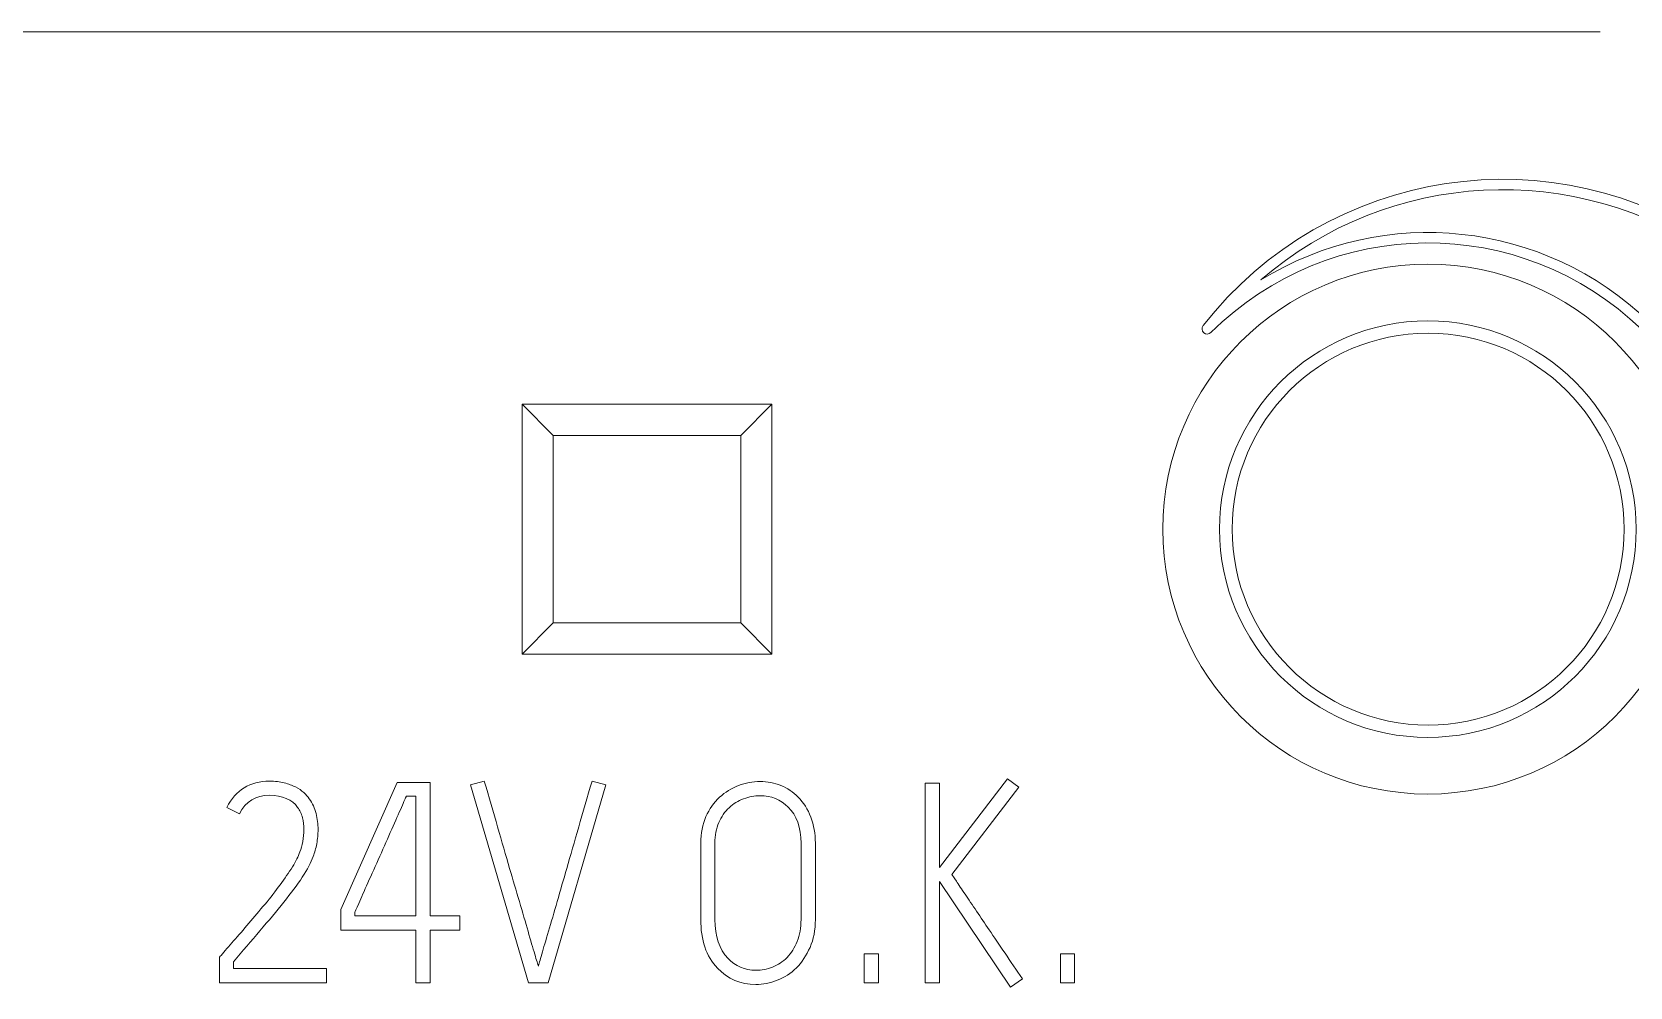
# Model space of a CAD drawing. Header units: millimetres. Extents: x 0 to 14510, y -7775 to 297.
# Drawn here: x 1434.41 to 1449.76, y -1910.86 to -1901.68 of the extents above; entities that cross this region are included whole.
import ezdxf

# ---------------------------------------------------------------- set-up
doc = ezdxf.new("R2010")
doc.units = ezdxf.units.MM
doc.layers.add('eProC - L2', color=41, linetype='Continuous', lineweight=20)

msp = doc.modelspace()

# ---------------------------------------------------------------- linework, layer by layer
at = {"layer": 'eProC - L2', "linetype": 'Continuous'}
for p, q in [((1449.474, -1901.68), (1400.511, -1901.68)), ((1439.119, -1905.257), (1439.119, -1907.657)), ((1441.519, -1905.257), (1439.119, -1905.257)), ((1439.419, -1905.557), (1439.119, -1905.257)), ((1441.219, -1905.557), (1441.519, -1905.257)), ((1441.519, -1907.657), (1441.519, -1905.257)), ((1439.419, -1905.557), (1439.419, -1907.357)), ((1441.219, -1905.557), (1439.419, -1905.557)), ((1441.219, -1907.357), (1441.219, -1905.557)), ((1439.419, -1907.357), (1439.119, -1907.657)), ((1439.419, -1907.357), (1441.219, -1907.357)), ((1441.219, -1907.357), (1441.519, -1907.657)), ((1439.119, -1907.657), (1441.519, -1907.657)), ((1438.625, -1908.915), (1438.756, -1908.878)), ((1439.791, -1908.878), (1439.922, -1908.915)), ((1443.127, -1909.709), (1443.782, -1908.857)), ((1443.782, -1908.857), (1443.889, -1908.937)), ((1437.378, -1910.111), (1437.918, -1908.891)), ((1437.918, -1908.891), (1438.237, -1908.891)), ((1438.099, -1909.024), (1438.007, -1909.024)), ((1438.099, -1910.172), (1438.099, -1909.024)), ((1438.237, -1908.891), (1438.237, -1910.172)), ((1439.182, -1910.816), (1438.625, -1908.915)), ((1439.922, -1908.915), (1439.369, -1910.816)), ((1442.99, -1908.897), (1443.127, -1908.897)), ((1442.99, -1910.816), (1442.99, -1908.897)), ((1443.127, -1908.897), (1443.127, -1909.709)), ((1443.889, -1908.937), (1443.247, -1909.775)), ((1436.404, -1909.191), (1436.284, -1909.13)), ((1443.811, -1910.857), (1443.127, -1909.841)), ((1443.127, -1909.841), (1443.127, -1910.816)), ((1437.378, -1910.309), (1437.378, -1910.111)), ((1437.511, -1910.137), (1437.511, -1910.172)), ((1437.511, -1910.172), (1438.099, -1910.172)), ((1438.237, -1910.172), (1438.52, -1910.172)), ((1438.52, -1910.172), (1438.52, -1910.309)), ((1438.099, -1910.309), (1437.378, -1910.309)), ((1438.099, -1910.816), (1438.099, -1910.309)), ((1438.52, -1910.309), (1438.237, -1910.309)), ((1438.237, -1910.309), (1438.237, -1910.816)), ((1436.213, -1910.816), (1436.213, -1910.571)), ((1442.404, -1910.536), (1442.542, -1910.536)), ((1442.404, -1910.816), (1442.404, -1910.536)), ((1442.542, -1910.536), (1442.542, -1910.816)), ((1444.29, -1910.536), (1444.426, -1910.536)), ((1444.29, -1910.816), (1444.29, -1910.536)), ((1444.426, -1910.536), (1444.426, -1910.816)), ((1436.346, -1910.615), (1436.346, -1910.679)), ((1436.346, -1910.679), (1437.239, -1910.679)), ((1437.239, -1910.679), (1437.239, -1910.816)), ((1437.239, -1910.816), (1436.213, -1910.816)), ((1438.237, -1910.816), (1438.099, -1910.816)), ((1439.369, -1910.816), (1439.182, -1910.816)), ((1442.542, -1910.816), (1442.404, -1910.816)), ((1443.127, -1910.816), (1442.99, -1910.816)), ((1443.924, -1910.779), (1443.811, -1910.857)), ((1444.426, -1910.816), (1444.29, -1910.816))]:
    msp.add_line(p, q, dxfattribs=at)
for centre, radius in [((1447.819, -1906.457), 2.545), ((1447.819, -1906.457), 2.001), ((1447.821, -1906.457), 1.882)]:
    msp.add_circle(centre, radius, dxfattribs=at)
for centre, radius, start, end in [((1448.539, -1906.746), 3.65, 55.0958, 142.0554), ((1448.539, -1906.746), 3.55, 55.0958, 130.8941), ((1447.819, -1906.657), 3.05, 45.9393, 121.7327), ((1447.819, -1906.657), 2.95, 45.9393, 134.9308), ((1445.7, -1904.532), 0.0502, 142.0554, 314.9308)]:
    msp.add_arc(centre, radius, start, end, dxfattribs=at)
for points, knots in [([(1436.284, -1909.13), (1436.368, -1908.962), (1436.505, -1908.878), (1436.746, -1908.878), (1436.794, -1908.883), (1436.835, -1908.895), (1436.875, -1908.906), (1436.911, -1908.919), (1436.943, -1908.934), (1436.975, -1908.95), (1437, -1908.968), (1437.044, -1909.009), (1437.061, -1909.029), (1437.075, -1909.048), (1437.107, -1909.091), (1437.127, -1909.139), (1437.153, -1909.24), (1437.159, -1909.291), (1437.159, -1909.389), (1437.155, -1909.435), (1437.146, -1909.479), (1437.138, -1909.523), (1437.127, -1909.564), (1437.113, -1909.601), (1437.091, -1909.659), (1437.056, -1909.727), (1437.008, -1909.801), (1436.959, -1909.875), (1436.899, -1909.954), (1436.83, -1910.041), (1436.761, -1910.128), (1436.684, -1910.219), (1436.519, -1910.412), (1436.434, -1910.512), (1436.346, -1910.615)], [0, 0, 0, 0, 0.181934, 0.181934, 0.233563, 0.233563, 0.233563, 0.274738, 0.274738, 0.274738, 0.306301, 0.306301, 0.337863, 0.337863, 0.337863, 0.392687, 0.392687, 0.447512, 0.447512, 0.498224, 0.498224, 0.498224, 0.543482, 0.543482, 0.543482, 0.624353, 0.624353, 0.624353, 0.731295, 0.731295, 0.731295, 0.865648, 0.865648, 1, 1, 1, 1]), ([(1438.756, -1908.878), (1438.845, -1909.186), (1438.927, -1909.465), (1438.999, -1909.717), (1439.03, -1909.824), (1439.063, -1909.929), (1439.093, -1910.034), (1439.123, -1910.139), (1439.152, -1910.235), (1439.176, -1910.32), (1439.2, -1910.407), (1439.223, -1910.48), (1439.24, -1910.541), (1439.258, -1910.601), (1439.27, -1910.639), (1439.275, -1910.656)], [0, 0, 0, 0, 0.471479, 0.471479, 0.471479, 0.650388, 0.650388, 0.650388, 0.811098, 0.811098, 0.811098, 0.935522, 0.935522, 0.935522, 1, 1, 1, 1]), ([(1439.275, -1910.656), (1439.28, -1910.639), (1439.291, -1910.601), (1439.308, -1910.541), (1439.325, -1910.48), (1439.347, -1910.407), (1439.373, -1910.32), (1439.398, -1910.235), (1439.426, -1910.139), (1439.456, -1910.034), (1439.487, -1909.929), (1439.517, -1909.823), (1439.548, -1909.717), (1439.62, -1909.465), (1439.7, -1909.186), (1439.791, -1908.878)], [0, 0, 0, 0, 0.064311, 0.064311, 0.064311, 0.188783, 0.188783, 0.188783, 0.349746, 0.349746, 0.349746, 0.528339, 0.528339, 0.528339, 1, 1, 1, 1]), ([(1440.835, -1909.474), (1440.835, -1909.377), (1440.852, -1909.294), (1440.885, -1909.219), (1440.917, -1909.145), (1440.961, -1909.084), (1441.016, -1909.033), (1441.069, -1908.984), (1441.131, -1908.947), (1441.199, -1908.92), (1441.265, -1908.894), (1441.335, -1908.882), (1441.476, -1908.882), (1441.543, -1908.895), (1441.605, -1908.92), (1441.669, -1908.946), (1441.723, -1908.982), (1441.77, -1909.031), (1441.823, -1909.085), (1441.864, -1909.149), (1441.892, -1909.225), (1441.92, -1909.301), (1441.936, -1909.383), (1441.936, -1909.474), (1441.936, -1909.718), (1441.936, -1909.963), (1441.936, -1910.207), (1441.936, -1910.309), (1441.919, -1910.399), (1441.885, -1910.475), (1441.85, -1910.553), (1441.807, -1910.619), (1441.7, -1910.726), (1441.639, -1910.765), (1441.502, -1910.818), (1441.434, -1910.832), (1441.218, -1910.832), (1441.094, -1910.779), (1440.995, -1910.675), (1440.887, -1910.561), (1440.835, -1910.403), (1440.835, -1910.207), (1440.835, -1909.963), (1440.835, -1909.718), (1440.835, -1909.474)], [0, 0, 0, 0, 0.05099, 0.05099, 0.05099, 0.095476, 0.095476, 0.095476, 0.13757, 0.13757, 0.13757, 0.177699, 0.177699, 0.218557, 0.218557, 0.218557, 0.25751, 0.25751, 0.25751, 0.302502, 0.302502, 0.302502, 0.351962, 0.351962, 0.351962, 0.494591, 0.494591, 0.494591, 0.548073, 0.548073, 0.548073, 0.589458, 0.589458, 0.630843, 0.630843, 0.672227, 0.672227, 0.758759, 0.758759, 0.758759, 0.857304, 0.857304, 0.857304, 1, 1, 1, 1]), ([(1436.213, -1910.571), (1436.218, -1910.564), (1436.223, -1910.558), (1436.228, -1910.552), (1436.26, -1910.511), (1436.301, -1910.466), (1436.395, -1910.36), (1436.444, -1910.304), (1436.545, -1910.184), (1436.596, -1910.122), (1436.65, -1910.06), (1436.703, -1909.997), (1436.75, -1909.934), (1436.794, -1909.874), (1436.84, -1909.814), (1436.878, -1909.756), (1436.913, -1909.702), (1436.946, -1909.648), (1436.97, -1909.6), (1436.985, -1909.559), (1436.996, -1909.529), (1437.004, -1909.496), (1437.012, -1909.458), (1437.019, -1909.421), (1437.022, -1909.383), (1437.022, -1909.304), (1437.018, -1909.266), (1437.009, -1909.23), (1437, -1909.193), (1436.985, -1909.16), (1436.963, -1909.13), (1436.909, -1909.053), (1436.817, -1909.015), (1436.693, -1909.014), (1436.562, -1909.013), (1436.465, -1909.074), (1436.404, -1909.191)], [0, 0, 0, 0, 0.010227, 0.010227, 0.010227, 0.100721, 0.100721, 0.191215, 0.191215, 0.281709, 0.281709, 0.281709, 0.380347, 0.380347, 0.380347, 0.468086, 0.468086, 0.468086, 0.535103, 0.535103, 0.535103, 0.579185, 0.579185, 0.579185, 0.627177, 0.627177, 0.675168, 0.675168, 0.675168, 0.721661, 0.721661, 0.721661, 0.849942, 0.849942, 0.849942, 1, 1, 1, 1]), ([(1438.007, -1909.024), (1438, -1909.037), (1437.985, -1909.073), (1437.96, -1909.131), (1437.934, -1909.191), (1437.902, -1909.259), (1437.831, -1909.422), (1437.793, -1909.508), (1437.712, -1909.691), (1437.674, -1909.776), (1437.638, -1909.854), (1437.602, -1909.932), (1437.575, -1909.999), (1437.526, -1910.106), (1437.514, -1910.134), (1437.511, -1910.137)], [0, 0, 0, 0, 0.095724, 0.095724, 0.095724, 0.312188, 0.312188, 0.528651, 0.528651, 0.745115, 0.745115, 0.745115, 0.872557, 0.872557, 1, 1, 1, 1]), ([(1441.097, -1910.581), (1441.169, -1910.656), (1441.257, -1910.695), (1441.418, -1910.695), (1441.472, -1910.685), (1441.576, -1910.644), (1441.623, -1910.614), (1441.704, -1910.53), (1441.736, -1910.479), (1441.787, -1910.357), (1441.798, -1910.287), (1441.798, -1910.207), (1441.798, -1909.963), (1441.798, -1909.718), (1441.798, -1909.474), (1441.798, -1909.323), (1441.756, -1909.207), (1441.674, -1909.127), (1441.6, -1909.056), (1441.511, -1909.018), (1441.352, -1909.018), (1441.299, -1909.028), (1441.247, -1909.047), (1441.194, -1909.066), (1441.148, -1909.095), (1441.107, -1909.134), (1441.066, -1909.172), (1441.033, -1909.22), (1441.009, -1909.277), (1440.985, -1909.335), (1440.971, -1909.399), (1440.971, -1909.474), (1440.971, -1909.718), (1440.971, -1909.963), (1440.971, -1910.207), (1440.971, -1910.37), (1441.013, -1910.493), (1441.097, -1910.581)], [0, 0, 0, 0, 0.080879, 0.080879, 0.120842, 0.120842, 0.160806, 0.160806, 0.200769, 0.200769, 0.240733, 0.240733, 0.240733, 0.411917, 0.411917, 0.411917, 0.500404, 0.500404, 0.500404, 0.571662, 0.571662, 0.60772, 0.60772, 0.60772, 0.646355, 0.646355, 0.646355, 0.687231, 0.687231, 0.687231, 0.734419, 0.734419, 0.734419, 0.905608, 0.905608, 0.905608, 1, 1, 1, 1]), ([(1443.247, -1909.775), (1443.253, -1909.784), (1443.267, -1909.806), (1443.29, -1909.84), (1443.312, -1909.873), (1443.341, -1909.915), (1443.374, -1909.965), (1443.408, -1910.015), (1443.444, -1910.069), (1443.484, -1910.127), (1443.525, -1910.186), (1443.564, -1910.247), (1443.605, -1910.306), (1443.702, -1910.449), (1443.808, -1910.606), (1443.924, -1910.779)], [0, 0, 0, 0, 0.064319, 0.064319, 0.064319, 0.188299, 0.188299, 0.188299, 0.350702, 0.350702, 0.350702, 0.529107, 0.529107, 0.529107, 1, 1, 1, 1])]:
    msp.add_open_spline(points, degree=3, knots=knots, dxfattribs=at)

doc.saveas('drawing.dxf')
